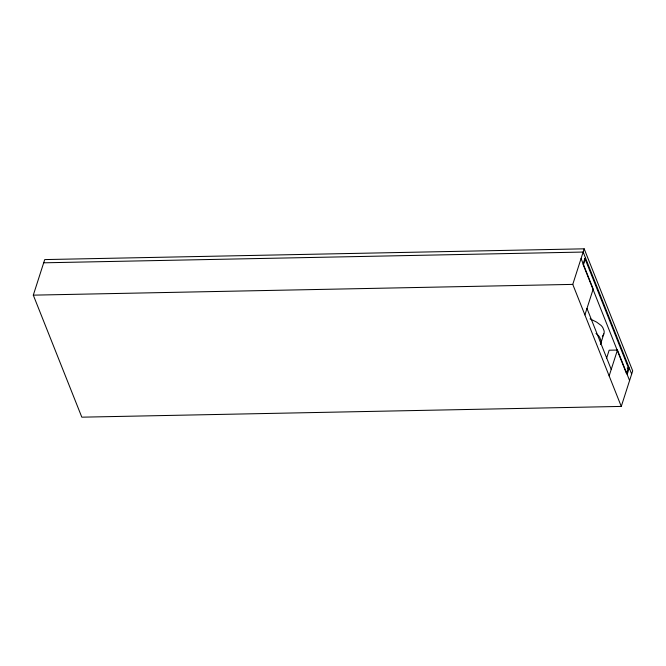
<?xml version="1.0" encoding="UTF-8"?>
<svg xmlns="http://www.w3.org/2000/svg" width="666" height="666" viewBox="0 0 666 666"><rect width="100%" height="100%" fill="white"/><g stroke="black" fill="none" stroke-linecap="round" stroke-linejoin="round"><path stroke-width="1" d="M600.382 344.447L600.957 342.799A13.154 8.492 17.8 0 0 600.948 340.443L599.733 337.387A13.154 8.492 17.8 0 0 597.885 335.065L596.02 333.466M600.732 343.614L604.07 333.1A13.154 8.492 17.8 0 0 604.062 330.744L602.847 327.689A13.154 8.492 17.8 0 0 600.998 325.366L596.636 322.111L590.059 318.848M33.3 295.146L44.722 259.582L584.182 248.826L632.7 370.854L621.278 406.418L81.818 417.174L33.3 295.146L572.768 284.39L621.278 406.418M572.768 284.39L584.182 248.826M583.499 264.627L585.572 258.158M584.898 314.901L593.198 289.036L581.068 258.525M606.485 358.524L609.157 350.216L617.457 350.05L629.586 380.552M609.149 375.915L617.457 350.05M627.164 374.45L629.237 367.99L627.156 368.023M603.846 333.916L602.347 336.472M43.681 262.812L583.15 252.056L631.659 374.084M586.971 308.433L611.23 369.447M584.898 258.45L583.033 264.269L626.44 373.476L628.313 367.649L584.898 258.45"/></g></svg>
